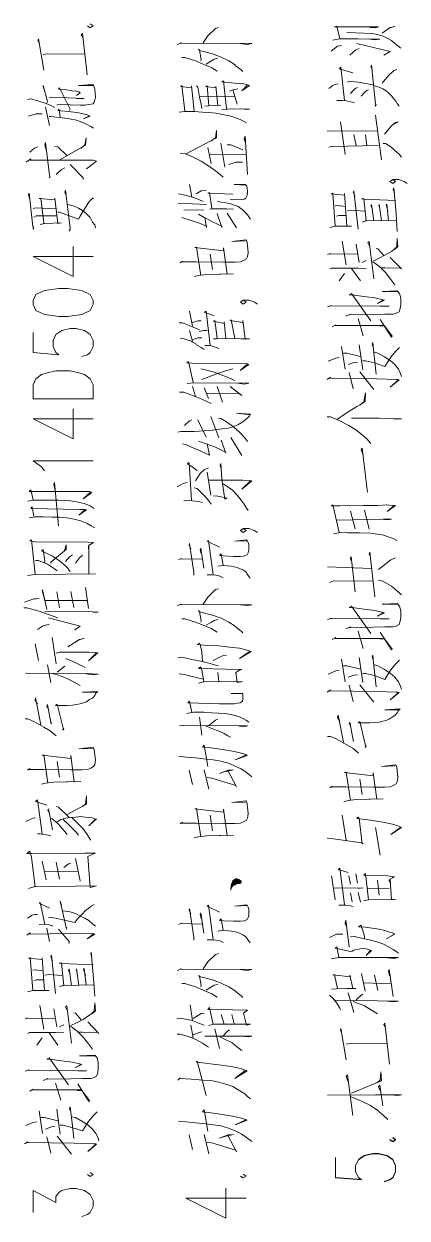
# Model space of a CAD drawing. Header units: millimetres. Extents: x 568 to 3948041, y -25191 to 63890.
# Drawn here: x 3931244 to 3935879, y 5419 to 19852 of the extents above; entities that cross this region are included whole.
import ezdxf

# ---------------------------------------------------------------- set-up
doc = ezdxf.new("R2010")
doc.units = ezdxf.units.MM

msp = doc.modelspace()

# ---------------------------------------------------------------- linework, layer by layer
at = {"color": 0, "lineweight": 0}
for points in [[(3932013, 19828), (3932047, 19804), (3932082, 19828), (3932047, 19852)], [(3933412, 19624), (3933468, 19709), (3933561, 19798), (3933596, 19808)], [(3935066, 19671), (3935030, 19826), (3935002, 19816), (3935236, 19816), (3935434, 19816), (3935448, 19816), (3935533, 19816), (3935498, 19806), (3935427, 19810)], [(3935576, 19741), (3935675, 19810), (3935731, 19820), (3935654, 19800)], [(3931486, 19293), (3931422, 19670), (3931414, 19650), (3931429, 19620)], [(3932010, 19238), (3931953, 19734), (3931939, 19719), (3931960, 19674)], [(3934981, 19657), (3935066, 19671), (3935285, 19671), (3935448, 19667), (3935547, 19667), (3935490, 19661), (3935427, 19667)], [(3935151, 19746), (3935462, 19736), (3935533, 19721), (3935590, 19702), (3935639, 19681), (3935689, 19652), (3935731, 19617), (3935767, 19587), (3935803, 19557)], [(3931478, 19481), (3931535, 19491), (3931981, 19486)], [(3933099, 19604), (3933156, 19624), (3933135, 19620), (3934000, 19614), (3933943, 19604), (3933858, 19614)], [(3933383, 19406), (3933390, 19421), (3933369, 19535), (3933355, 19545), (3933369, 19530), (3933525, 19490), (3933631, 19451), (3933723, 19406), (3933801, 19357), (3933801, 19351), (3933872, 19298), (3933893, 19278)], [(3934959, 19523), (3935037, 19582), (3935087, 19592)], [(3935186, 19473), (3935257, 19538), (3935300, 19553)], [(3935597, 19473), (3935675, 19518), (3935271, 19617)], [(3933156, 19446), (3933192, 19446), (3933320, 19406), (3933412, 19367), (3933518, 19322), (3933582, 19282)], [(3933447, 19367), (3933504, 19402), (3933546, 19426), (3933589, 19436)], [(3935490, 18858), (3935505, 18873), (3935498, 18883), (3935448, 19354), (3935441, 19335), (3935455, 19300)], [(3935122, 18928), (3935079, 19329), (3935058, 19310), (3935221, 19260)], [(3935576, 19136), (3935632, 19206), (3935667, 19240), (3935696, 19270), (3935718, 19290), (3935753, 19300)], [(3931521, 18896), (3931528, 18915), (3931478, 19109), (3931478, 19094), (3931486, 19064)], [(3931642, 18871), (3931670, 18881), (3931684, 18876), (3931925, 18871), (3931981, 18871), (3932031, 18876), (3932059, 18881), (3932081, 18886), (3932095, 18905), (3932102, 18936), (3932109, 18965), (3932102, 19064), (3932095, 19089), (3932087, 19109), (3932081, 19119), (3931904, 19109), (3932081, 19109)], [(3931797, 18807), (3931804, 18821), (3931676, 19079), (3931663, 19064), (3931740, 19060), (3931825, 19045), (3931875, 19040), (3931910, 19030), (3931925, 19020), (3931882, 18985)], [(3933192, 18801), (3933156, 19109), (3933142, 19094), (3933270, 19079), (3933270, 19104), (3933305, 18796)], [(3933333, 19104), (3933348, 19089), (3933369, 18965), (3933383, 18896), (3933397, 18831)], [(3933433, 18856), (3933482, 18861), (3933624, 18871), (3933589, 18866), (3933567, 19098), (3933567, 19079), (3933440, 19094), (3933461, 19104), (3933482, 18861)], [(3933695, 18826), (3933659, 19163), (3933638, 19153), (3933674, 19149), (3933836, 19133), (3933900, 19129), (3933936, 19119), (3933971, 19109), (3933879, 19045), (3933950, 19114)], [(3933730, 19039), (3933787, 19059), (3933830, 19069)], [(3933823, 18880), (3933773, 19054)], [(3934931, 19072), (3934981, 19106), (3935009, 19121), (3935044, 19126)], [(3935158, 19146), (3935186, 19161), (3935200, 19156), (3935292, 19146), (3935356, 19136), (3935405, 19126), (3935455, 19116), (3935498, 19101), (3935541, 19086), (3935583, 19067), (3935626, 19041), (3935661, 19012), (3935689, 18982), (3935718, 18947), (3935746, 18913), (3935760, 18888), (3935781, 18858)], [(3935193, 19012), (3935228, 19047), (3935250, 19072), (3935278, 19082)], [(3935321, 18978), (3935363, 19022), (3935392, 19047), (3935413, 19057)], [(3931287, 18940), (3931329, 18946), (3931414, 18921), (3931514, 18891), (3931570, 18866), (3931620, 18842)], [(3931549, 18960), (3931578, 18965), (3931974, 18950), (3931939, 18946), (3931882, 18950)], [(3933376, 18975), (3933794, 18970)], [(3935030, 18928), (3935101, 18928), (3935143, 18923), (3935179, 18913), (3935215, 18908), (3935243, 18898)], [(3931301, 18737), (3931393, 18767), (3931429, 18767), (3931465, 18767)], [(3931556, 18623), (3931506, 18846)], [(3931684, 18727), (3931670, 18821), (3931655, 18807), (3931691, 18801), (3931783, 18792), (3931847, 18787), (3931904, 18777), (3931960, 18767), (3932010, 18752), (3932038, 18742), (3932045, 18737), (3931967, 18703), (3932031, 18737)], [(3933121, 18786), (3933185, 18792), (3933299, 18792), (3933404, 18786), (3933476, 18782), (3933567, 18772), (3933645, 18757), (3933730, 18741), (3933794, 18722), (3933858, 18697), (3933936, 18658)], [(3933638, 18816), (3933702, 18821), (3933865, 18826), (3933971, 18821), (3933943, 18816), (3933872, 18826)], [(3931549, 18732), (3931570, 18732), (3931712, 18717), (3931797, 18703), (3931882, 18687), (3931946, 18663), (3932010, 18638), (3932053, 18613), (3932087, 18593)], [(3935130, 18273), (3935073, 18670)], [(3935569, 18209), (3935498, 18749)], [(3935604, 18521), (3935689, 18620), (3935739, 18660), (3935774, 18670), (3935710, 18635)], [(3933206, 18280), (3933574, 18474), (3933574, 18563), (3933561, 18474), (3933504, 18434)], [(3933950, 18033), (3933922, 18494), (3933908, 18464), (3933922, 18425)], [(3934910, 18556), (3934931, 18561), (3935519, 18556)], [(3935264, 18382), (3935236, 18516)], [(3935392, 18377), (3935377, 18511)], [(3931316, 18301), (3931372, 18350), (3931414, 18365)], [(3931549, 17993), (3931563, 18008), (3931556, 18023), (3931506, 18420), (3931499, 18390), (3931514, 18330)], [(3931620, 18370), (3931655, 18365), (3931762, 18261)], [(3931670, 18207), (3931989, 18385), (3931996, 18474), (3931981, 18390), (3931932, 18346)], [(3933468, 18360), (3933511, 18166)], [(3933624, 18409), (3933674, 18122)], [(3933702, 18390), (3933745, 18390), (3933893, 18330)], [(3934931, 18362), (3934966, 18372), (3935533, 18382)], [(3935590, 18407), (3935618, 18407), (3935682, 18368), (3935731, 18323), (3935781, 18278), (3935810, 18243)], [(3931273, 18181), (3931329, 18222), (3931322, 18207), (3931981, 18207), (3932031, 18207), (3932081, 18207), (3932109, 18197), (3932123, 18191), (3932002, 18102)], [(3933135, 18290), (3933185, 18286), (3933291, 18241), (3933390, 18191), (3933468, 18142), (3933546, 18087), (3933596, 18048), (3933653, 17998)], [(3933497, 18276), (3933929, 18270)], [(3931634, 18033), (3931698, 18093), (3931740, 18112)], [(3931960, 17973), (3931960, 17993), (3931804, 18152)], [(3933723, 18152), (3933808, 18181), (3933844, 18181), (3933887, 18181)], [(3933277, 17760), (3933248, 17913)], [(3933738, 17735), (3933872, 17730), (3933908, 17735), (3933929, 17745), (3933943, 17780), (3933950, 17824), (3933943, 17869), (3933936, 17899), (3933922, 17913), (3933787, 17909), (3933922, 17903)], [(3935705, 17970), (3935740, 17946), (3935705, 17922), (3935671, 17946), (3935705, 17970), (3935775, 17970), (3935844, 17946), (3935879, 17922)], [(3931351, 17373), (3931365, 17388), (3931351, 17403), (3931308, 17805), (3931301, 17785), (3931316, 17735)], [(3931790, 17349), (3931804, 17369), (3931804, 17383), (3931748, 17844), (3931740, 17820), (3931755, 17780)], [(3933114, 17799), (3933213, 17780), (3933305, 17750), (3933369, 17725), (3933412, 17705)], [(3933327, 17799), (3933390, 17834), (3933447, 17839)], [(3933518, 17621), (3933489, 17814), (3933468, 17805), (3933773, 17795)], [(3934945, 17391), (3935009, 17406), (3935158, 17406), (3935164, 17406), (3935207, 17406), (3935164, 17406), (3935151, 17406), (3935122, 17802), (3935122, 17783), (3934959, 17798), (3934981, 17808), (3935009, 17406)], [(3935285, 17371), (3935236, 17833), (3935228, 17818), (3935250, 17768)], [(3935724, 17812), (3935710, 17852), (3935718, 17872), (3935746, 17555), (3935760, 17341)], [(3931358, 17621), (3931386, 17631), (3931634, 17616)], [(3931443, 17428), (3931493, 17438), (3931698, 17448), (3931655, 17438), (3931620, 17745), (3931620, 17726), (3931429, 17740), (3931450, 17745), (3931486, 17443)], [(3931655, 17577), (3931676, 17577), (3931904, 17492), (3931925, 17527), (3931981, 17621), (3932031, 17696), (3932059, 17730), (3932087, 17750)], [(3931776, 17671), (3931853, 17651), (3931904, 17626), (3931953, 17596), (3931996, 17561), (3932045, 17512), (3932074, 17457), (3932102, 17423), (3932109, 17388)], [(3933107, 17685), (3933454, 17670)], [(3933489, 17611), (3933525, 17616), (3933681, 17616), (3933695, 17616), (3933780, 17611)], [(3933582, 17705), (3933730, 17681), (3933836, 17646), (3933900, 17596), (3933950, 17546), (3933985, 17492)], [(3935009, 17654), (3935037, 17659), (3935136, 17644)], [(3935753, 17476), (3935377, 17470), (3935335, 17455), (3935384, 17470), (3935356, 17738), (3935328, 17738), (3935356, 17743), (3935356, 17733), (3935739, 17718)], [(3935477, 17470), (3935448, 17669), (3935441, 17654), (3935455, 17624)], [(3935569, 17470), (3935541, 17669), (3935533, 17654)], [(3935654, 17476), (3935632, 17674), (3935626, 17664), (3935646, 17594)], [(3931365, 17517), (3931393, 17532), (3931648, 17532)], [(3933156, 17512), (3933355, 17448), (3933454, 17407), (3933454, 17393), (3933433, 17507), (3933355, 17552), (3933532, 17457), (3933638, 17407), (3933638, 17393), (3933582, 17561)], [(3933178, 17606), (3933419, 17601)], [(3933815, 17387), (3933702, 17566)], [(3935023, 17530), (3935051, 17535), (3935136, 17535)], [(3935158, 17594), (3935207, 17599), (3935363, 17590)], [(3933135, 16966), (3933163, 16986), (3933156, 16976), (3933327, 16976), (3933659, 16971), (3933794, 16971), (3933865, 16976), (3933900, 16991), (3933936, 17011), (3933950, 17036), (3933957, 17090), (3933943, 17214), (3933936, 17234), (3933929, 17244), (3933759, 17224), (3933922, 17229)], [(3935143, 16940), (3935094, 17227)], [(3935300, 16970), (3935264, 17188)], [(3935477, 16771), (3935420, 17223), (3935405, 17207), (3935420, 17172)], [(3935469, 16984), (3935541, 17019), (3935618, 17059), (3935689, 17103), (3935753, 17148), (3935767, 17163), (3935760, 17257), (3935753, 17158), (3935724, 17133)], [(3931355, 17042), (3931840, 16799), (3931840, 17163)], [(3931355, 17042), (3932082, 17042)], [(3933305, 16798), (3933355, 16812), (3933454, 16822), (3933610, 16828), (3933624, 16828), (3933780, 16832), (3933702, 16828), (3933659, 17145), (3933659, 17110), (3933312, 17150), (3933333, 17155), (3933383, 16812)], [(3933525, 16882), (3933497, 17071)], [(3934917, 17064), (3934953, 17078), (3934938, 17074), (3935278, 17068)], [(3935505, 17138), (3935526, 17133), (3935597, 17054)], [(3934945, 16890), (3934974, 16905), (3934966, 16900), (3935285, 16900), (3935384, 16895)], [(3935313, 16746), (3935207, 16895)], [(3935335, 16970), (3935384, 16994)], [(3935448, 16984), (3935477, 16970), (3935547, 16915), (3935618, 16846), (3935682, 16761), (3935731, 16697)], [(3935569, 16905), (3935611, 16905), (3935795, 16900), (3935810, 16890), (3935675, 17029)], [(3935058, 16746), (3935122, 16835)], [(3935136, 16320), (3935193, 16344), (3935179, 16334), (3935469, 16340), (3935611, 16344), (3935710, 16344), (3935746, 16354), (3935781, 16374), (3935795, 16414), (3935803, 16464), (3935803, 16538), (3935788, 16593), (3935760, 16627), (3935576, 16617), (3935767, 16617), (3935774, 16607)], [(3933896, 16515), (3933931, 16490), (3933896, 16466), (3933862, 16490), (3933896, 16515), (3933965, 16515), (3934034, 16490), (3934069, 16466)], [(3935441, 16265), (3935207, 16593), (3935179, 16578), (3935221, 16572), (3935215, 16578), (3935356, 16558), (3935490, 16543), (3935590, 16518), (3935604, 16513), (3935519, 16474), (3935590, 16513)], [(3933284, 16198), (3933248, 16382)], [(3933497, 15965), (3933447, 16382), (3933425, 16367), (3933546, 16322)], [(3934917, 16434), (3934966, 16448), (3934953, 16444), (3935554, 16439), (3935661, 16439), (3935576, 16439)], [(3931355, 16121), (3931355, 15879), (3931667, 15854), (3931632, 15879), (3931597, 15952), (3931597, 16025), (3931632, 16097), (3931702, 16145), (3931806, 16170), (3931875, 16170), (3931978, 16145), (3932047, 16097), (3932082, 16025), (3932082, 15952), (3932047, 15879), (3932013, 15854), (3931944, 15831)], [(3933121, 16238), (3933163, 16238), (3933242, 16208), (3933320, 16173), (3933369, 16154)], [(3933284, 16243), (3933348, 16263), (3933390, 16263)], [(3933582, 16054), (3933553, 16268), (3933532, 16258), (3933666, 16233), (3933666, 16252), (3933688, 16050)], [(3933794, 16050), (3933751, 16277), (3933738, 16268), (3933893, 16243), (3933893, 16268), (3933922, 16044)], [(3934974, 16191), (3935016, 16215), (3935002, 16205), (3935590, 16205), (3935547, 16201), (3935604, 16201), (3935696, 16077), (3935689, 16067), (3935554, 16280)], [(3935349, 16081), (3935285, 16290)], [(3933135, 16054), (3933171, 16050), (3933256, 16020), (3933327, 15980), (3933333, 15975), (3933390, 15940), (3933425, 15916)], [(3933284, 16015), (3933248, 16148)], [(3933284, 16034), (3933348, 16059), (3933397, 16059)], [(3933362, 16134), (3933412, 16148), (3933461, 16148)], [(3933539, 16044), (3933574, 16044), (3933738, 16050), (3933971, 16044), (3933929, 16040), (3933872, 16044)], [(3933433, 15965), (3933482, 15965), (3933511, 15960), (3933546, 15950), (3933574, 15940), (3933603, 15930)], [(3935130, 15680), (3935087, 15952)], [(3935342, 15670), (3935300, 15973)], [(3935342, 15779), (3935377, 15779), (3935484, 15754), (3935611, 15710), (3935646, 15769), (3935682, 15824), (3935739, 15893), (3935788, 15942)], [(3935505, 15620), (3935490, 15769), (3935477, 15873), (3935462, 16002), (3935455, 15987), (3935462, 15952)], [(3935484, 15883), (3935526, 15873), (3935604, 15828), (3935675, 15784), (3935731, 15734), (3935774, 15680), (3935795, 15636), (3935810, 15591)], [(3933291, 15519), (3933235, 15772), (3933213, 15757), (3933277, 15752), (3933908, 15747), (3933943, 15742), (3933964, 15737), (3933858, 15663), (3933950, 15742)], [(3934924, 15774), (3935016, 15814), (3935058, 15819)], [(3935108, 15873), (3935151, 15873), (3935313, 15834)], [(3935164, 15734), (3935236, 15759), (3935278, 15764)], [(3933383, 15683), (3933425, 15677), (3933546, 15643), (3933695, 15588), (3933794, 15544)], [(3933397, 15553), (3933596, 15632), (3933603, 15632), (3933695, 15663), (3933745, 15677), (3933773, 15683)], [(3935228, 15442), (3935179, 15640)], [(3935477, 15432), (3935307, 15645)], [(3933220, 15504), (3933299, 15514), (3933964, 15509), (3933908, 15499), (3933830, 15509)], [(3933320, 15350), (3933284, 15469)], [(3933425, 15454), (3933476, 15326)], [(3933461, 15385), (3933851, 15380), (3933879, 15360), (3933738, 15469)], [(3933582, 15469), (3933645, 15281)], [(3934910, 15556), (3934953, 15581), (3934938, 15571), (3935512, 15561), (3935746, 15556), (3935767, 15556), (3935781, 15551), (3935675, 15462), (3935774, 15551)], [(3933128, 15400), (3933178, 15400), (3933369, 15330), (3933440, 15296), (3933511, 15266)], [(3935037, 15075), (3935130, 15139), (3935271, 15228), (3935370, 15283), (3935377, 15392), (3935356, 15283), (3935307, 15243)], [(3931355, 15079), (3931840, 14837), (3931840, 15201)], [(3931355, 15079), (3932082, 15079)], [(3933107, 14918), (3933142, 14924), (3933305, 14924), (3933425, 14933), (3933497, 14939), (3933574, 14949), (3933645, 14959), (3933716, 14968), (3933773, 14983), (3933830, 15008), (3933893, 15043), (3933936, 15077), (3933971, 15112), (3933985, 15137), (3933815, 15147), (3933979, 15127)], [(3933277, 15067), (3933248, 15053), (3933185, 14998)], [(3933447, 14859), (3933348, 15067)], [(3933603, 14849), (3933504, 15107)], [(3933596, 15087), (3933624, 15082), (3933695, 15043), (3933751, 15003), (3933808, 14959), (3933865, 14904), (3933915, 14849), (3933950, 14804)], [(3934910, 15104), (3934953, 15104), (3935058, 15060), (3935172, 15000), (3935257, 14946), (3935335, 14886), (3935392, 14837), (3935441, 14782)], [(3935207, 15085), (3935541, 15085), (3935810, 15080), (3935753, 15075), (3935632, 15085)], [(3933163, 14775), (3933199, 14770), (3933383, 14690), (3933489, 14641), (3933461, 14775)], [(3933355, 14810), (3933561, 14735), (3933681, 14676), (3933688, 14666), (3933631, 14820)], [(3933879, 14636), (3933745, 14854)], [(3935398, 14192), (3935370, 14420), (3935370, 14425), (3935335, 14723), (3935321, 14703), (3935349, 14643)], [(3931494, 14450), (3931459, 14498), (3931355, 14571), (3932082, 14571)], [(3933270, 14090), (3933242, 14551), (3933220, 14537), (3933263, 14512), (3933340, 14453)], [(3933320, 14329), (3933376, 14418), (3933425, 14462), (3933476, 14488)], [(3933539, 14150), (3933589, 14145), (3933702, 14120), (3933674, 14110), (3933638, 14348), (3933624, 14541), (3933617, 14517), (3933631, 14477)], [(3931663, 13787), (3931613, 14308), (3931606, 14288), (3931620, 14228)], [(3933099, 14259), (3933171, 14298), (3933220, 14309)], [(3933504, 14155), (3933461, 14433)], [(3933482, 14339), (3933893, 14339), (3933971, 14333), (3934000, 14329), (3933879, 14229), (3933985, 14329)], [(3933653, 14294), (3933716, 14254), (3933766, 14215), (3933823, 14155), (3933872, 14095), (3933908, 14046), (3933936, 14001), (3933957, 13972)], [(3931358, 14100), (3931329, 14219), (3931308, 14199), (3931393, 14199), (3931655, 14199), (3931996, 14199), (3932010, 14199), (3932038, 14199), (3932066, 14189), (3931960, 14114), (3932045, 14189)], [(3933305, 14244), (3933340, 14235), (3933433, 14145), (3933482, 14086), (3933511, 14046)], [(3931294, 14085), (3931351, 14095), (3931514, 14095), (3931655, 14095), (3931783, 14090), (3931882, 14075), (3931974, 14055), (3932045, 14026), (3932095, 13996)], [(3931365, 13901), (3931344, 14016), (3931329, 13996), (3931917, 13985), (3931981, 13985), (3932002, 13981), (3931910, 13916), (3931981, 13981)], [(3933178, 14086), (3933227, 14090), (3933284, 14086), (3933355, 14080), (3933404, 14066)], [(3935058, 13706), (3934981, 14039), (3934959, 14029), (3935066, 14029), (3935356, 14033), (3935505, 14033), (3935526, 14033), (3935632, 14039), (3935703, 14033), (3935739, 14033), (3935639, 13959), (3935718, 14029)], [(3931308, 13881), (3931379, 13896), (3931478, 13896), (3931591, 13891), (3931670, 13891), (3931762, 13881), (3931853, 13867), (3931932, 13847), (3932010, 13812), (3932059, 13787), (3932102, 13763)], [(3935030, 13855), (3935590, 13865), (3935689, 13865), (3935646, 13860), (3935562, 13865)], [(3935193, 13964), (3935250, 13751)], [(3935420, 13746), (3935363, 13974)], [(3933896, 13753), (3933931, 13729), (3933896, 13704), (3933862, 13729), (3933896, 13753), (3933965, 13753), (3934034, 13729), (3934069, 13704)], [(3931379, 13202), (3931337, 13618), (3931316, 13604), (3931379, 13594), (3932017, 13589), (3932087, 13584), (3932031, 13549)], [(3933299, 13188), (3933299, 13223), (3933248, 13571), (3933242, 13551), (3933263, 13506)], [(3933532, 13194), (3933476, 13610), (3933461, 13600), (3933610, 13526)], [(3933653, 13308), (3933631, 13447), (3933610, 13427), (3933659, 13422), (3933780, 13417), (3933865, 13417), (3933915, 13422), (3933915, 13427), (3933943, 13437), (3933957, 13461), (3933964, 13491), (3933964, 13526), (3933964, 13561), (3933957, 13585), (3933943, 13610), (3933936, 13615), (3933794, 13600), (3933943, 13605)], [(3934987, 13691), (3935073, 13706), (3935158, 13701), (3935307, 13701), (3935441, 13696), (3935519, 13686), (3935597, 13672), (3935675, 13646), (3935718, 13627), (3935753, 13607)], [(3931287, 13187), (3931379, 13197), (3932109, 13207), (3932031, 13202), (3932031, 13555), (3932024, 13529), (3932031, 13480)], [(3931493, 13341), (3931499, 13361), (3931478, 13500), (3931457, 13485), (3931591, 13420), (3931663, 13371), (3931719, 13326), (3931769, 13281), (3931804, 13232)], [(3931570, 13331), (3931570, 13346), (3931755, 13500), (3931755, 13555), (3931740, 13500), (3931727, 13475)], [(3931748, 13355), (3931797, 13410), (3931832, 13435)], [(3931868, 13336), (3931917, 13400), (3931953, 13430)], [(3933419, 13273), (3933383, 13516), (3933376, 13496), (3933390, 13451)], [(3935490, 12927), (3935427, 13468), (3935420, 13443), (3935434, 13413)], [(3931386, 13365), (3931422, 13365), (3931528, 13321), (3931613, 13267), (3931648, 13242)], [(3933114, 13377), (3933150, 13392), (3933142, 13387), (3933404, 13382)], [(3933589, 13298), (3933653, 13308), (3933751, 13298), (3933823, 13283), (3933858, 13268), (3933893, 13253), (3933929, 13228), (3933950, 13198), (3933979, 13154)], [(3934917, 13289), (3935448, 13270)], [(3935250, 12987), (3935200, 13413), (3935193, 13399), (3935200, 13364)], [(3935533, 13260), (3935682, 13374), (3935739, 13399)], [(3933461, 13194), (3933518, 13194), (3933567, 13188), (3933617, 13178), (3933653, 13159)], [(3931521, 12776), (3931471, 13014), (3931465, 13004), (3931478, 12959), (3931499, 12884), (3932010, 12884)], [(3931847, 12800), (3931811, 12994)], [(3932024, 12786), (3931989, 13039)], [(3933412, 12841), (3933468, 12925), (3933561, 13015), (3933596, 13025)], [(3934938, 13101), (3934981, 13116), (3935462, 13121)], [(3935533, 13131), (3935583, 13116), (3935689, 13056), (3935746, 13007), (3935810, 12952)], [(3931252, 12865), (3931365, 12904), (3931393, 12904), (3931429, 12910)], [(3931676, 12796), (3931642, 12989)], [(3935136, 12540), (3935193, 12565), (3935179, 12555), (3935469, 12560), (3935611, 12565), (3935710, 12565), (3935746, 12575), (3935781, 12595), (3935795, 12634), (3935803, 12685), (3935803, 12759), (3935788, 12813), (3935760, 12848), (3935576, 12838), (3935767, 12838), (3935774, 12828)], [(3931244, 12796), (3931280, 12796), (3931429, 12756), (3931542, 12716), (3931655, 12672)], [(3931499, 12745), (3931981, 12751), (3932074, 12745), (3932144, 12741), (3932081, 12741)], [(3933099, 12821), (3933156, 12841), (3933135, 12837), (3934000, 12831), (3933943, 12821), (3933858, 12831)], [(3933383, 12623), (3933390, 12638), (3933369, 12752), (3933355, 12762), (3933369, 12747), (3933525, 12707), (3933631, 12668), (3933723, 12623), (3933801, 12574), (3933801, 12568), (3933872, 12514), (3933893, 12494)], [(3935441, 12486), (3935207, 12813), (3935179, 12799), (3935221, 12793), (3935215, 12799), (3935356, 12779), (3935490, 12764), (3935590, 12739), (3935604, 12734), (3935519, 12695), (3935590, 12734)], [(3931408, 12533), (3931471, 12572), (3931549, 12597)], [(3931868, 12523), (3931861, 12527), (3931925, 12572), (3931542, 12672)], [(3933156, 12663), (3933192, 12663), (3933320, 12623), (3933412, 12584), (3933518, 12539), (3933582, 12499)], [(3933447, 12584), (3933504, 12619), (3933546, 12643), (3933589, 12653)], [(3934917, 12654), (3934966, 12669), (3934953, 12664), (3935554, 12660), (3935661, 12660), (3935576, 12660)], [(3931634, 12116), (3931585, 12438)], [(3931776, 12325), (3931917, 12413), (3931974, 12429), (3931882, 12394)], [(3934974, 12412), (3935016, 12436), (3935002, 12426), (3935590, 12426), (3935547, 12422), (3935604, 12422), (3935696, 12297), (3935689, 12287), (3935554, 12501)], [(3935349, 12302), (3935285, 12511)], [(3931422, 12160), (3931379, 12359)], [(3933404, 12147), (3933397, 12256), (3933397, 12261), (3933376, 12350), (3933369, 12366), (3933340, 12350), (3933468, 12340), (3933603, 12335), (3933730, 12321), (3933851, 12306), (3933929, 12286), (3933992, 12266), (3933851, 12182), (3933979, 12271)], [(3931634, 12245), (3931676, 12260), (3932031, 12260), (3932109, 12255), (3932137, 12250), (3932024, 12156), (3932123, 12250)], [(3931748, 12180), (3931776, 12176), (3931989, 12072)], [(3933107, 12192), (3933156, 12197), (3933277, 12172), (3933404, 12147), (3933497, 12122), (3933561, 12103), (3933596, 12093)], [(3933532, 12157), (3933638, 12211), (3933659, 12217), (3933695, 12221)], [(3935130, 11901), (3935087, 12173)], [(3935342, 11891), (3935300, 12193)], [(3935342, 12000), (3935377, 12000), (3935484, 11975), (3935611, 11930), (3935646, 11990), (3935682, 12044), (3935739, 12114), (3935788, 12163)], [(3935505, 11841), (3935490, 11990), (3935477, 12094), (3935462, 12223), (3935455, 12208), (3935462, 12173)], [(3931265, 12007), (3932010, 12002), (3932144, 11992), (3932074, 11987), (3931996, 11997)], [(3931570, 11893), (3931528, 12106)], [(3931578, 12007), (3931663, 11982), (3931762, 11942), (3931853, 11898), (3931925, 11858)], [(3931648, 12017), (3931740, 12091)], [(3933121, 11999), (3933185, 11988), (3933327, 11954), (3933412, 11934)], [(3933355, 11884), (3933419, 11899), (3933596, 11904), (3933745, 11899), (3933887, 11904), (3933823, 11894), (3933808, 12013), (3933851, 12043), (3933879, 12048), (3933681, 12053), (3933390, 12062), (3933355, 12062), (3933383, 12083), (3933397, 12043), (3933419, 11904)], [(3933603, 11904), (3933589, 12013)], [(3934924, 11995), (3935016, 12034), (3935058, 12040)], [(3935108, 12094), (3935151, 12094), (3935313, 12055)], [(3935164, 11955), (3935236, 11980), (3935278, 11985)], [(3935484, 12104), (3935526, 12094), (3935604, 12049), (3935675, 12005), (3935731, 11955), (3935774, 11901), (3935795, 11856), (3935810, 11812)], [(3935228, 11663), (3935179, 11861)], [(3935477, 11653), (3935307, 11866)], [(3931450, 11382), (3931386, 11709), (3931379, 11679), (3931408, 11630)], [(3931712, 11317), (3931727, 11328), (3931719, 11342), (3931648, 11630), (3931627, 11615), (3931663, 11615), (3931769, 11615), (3931832, 11620), (3931882, 11625), (3931925, 11635), (3931967, 11645), (3932002, 11660), (3932038, 11685), (3932074, 11705), (3932102, 11734), (3932116, 11764), (3932137, 11784), (3931953, 11774), (3932116, 11774)], [(3933277, 11532), (3933248, 11666), (3933227, 11646), (3933610, 11636), (3933695, 11636), (3933787, 11636), (3933830, 11641), (3933858, 11646), (3933872, 11656), (3933887, 11666), (3933893, 11695), (3933893, 11746), (3933887, 11765), (3933751, 11760), (3933887, 11755), (3933893, 11740)], [(3934910, 11777), (3934953, 11802), (3934938, 11792), (3935512, 11782), (3935746, 11777), (3935767, 11777), (3935781, 11771), (3935675, 11683), (3935774, 11771)], [(3931570, 11392), (3931578, 11401), (3931570, 11407), (3931528, 11625), (3931521, 11605), (3931535, 11585)], [(3935370, 11107), (3935384, 11117), (3935377, 11132), (3935307, 11420), (3935285, 11404), (3935321, 11404), (3935427, 11404), (3935490, 11410), (3935541, 11414), (3935583, 11425), (3935626, 11435), (3935661, 11449), (3935696, 11474), (3935731, 11494), (3935760, 11524), (3935774, 11553), (3935795, 11573), (3935611, 11563), (3935774, 11563)], [(3931259, 11452), (3931294, 11452), (3931372, 11417), (3931486, 11352), (3931563, 11307), (3931634, 11248)], [(3933213, 11517), (3933299, 11532), (3933425, 11532), (3933518, 11527), (3933603, 11522), (3933674, 11517), (3933745, 11507), (3933801, 11493), (3933858, 11473), (3933900, 11452), (3933936, 11433), (3933964, 11413)], [(3933397, 11254), (3933369, 11473)], [(3933476, 11369), (3933561, 11438), (3933589, 11448)], [(3935108, 11172), (3935044, 11499), (3935037, 11469), (3935066, 11420)], [(3935228, 11182), (3935236, 11192), (3935228, 11196), (3935186, 11414), (3935179, 11395), (3935193, 11375)], [(3933128, 11369), (3933171, 11373), (3933950, 11369), (3933900, 11358), (3933836, 11369)], [(3933440, 11369), (3933518, 11338), (3933603, 11304), (3933666, 11274), (3933709, 11249), (3933745, 11230)], [(3933468, 10877), (3933425, 11136), (3933404, 11110), (3933504, 11101), (3933645, 11081), (3933766, 11061), (3933858, 11041), (3933929, 11022), (3933943, 11011), (3933801, 10957), (3933929, 11016)], [(3934917, 11241), (3934953, 11241), (3935030, 11206), (3935143, 11142), (3935221, 11098), (3935292, 11037)], [(3931287, 10832), (3931316, 10851), (3931308, 10841), (3931478, 10841), (3931811, 10836), (3931946, 10836), (3932017, 10841), (3932053, 10856), (3932087, 10876), (3932102, 10901), (3932109, 10955), (3932095, 11079), (3932087, 11099), (3932081, 11109), (3931910, 11089), (3932074, 11094)], [(3931457, 10663), (3931506, 10677), (3931606, 10687), (3931762, 10693), (3931776, 10693), (3931932, 10697), (3931853, 10693), (3931811, 11010), (3931811, 10975), (3931465, 11015), (3931486, 11020), (3931535, 10677)], [(3934000, 10753), (3933936, 10803), (3933872, 10848), (3933808, 10877), (3933730, 10912), (3933624, 10942), (3933532, 10957), (3933447, 10967), (3933320, 10981), (3933206, 10991), (3933114, 11001)], [(3931676, 10747), (3931648, 10936)], [(3933284, 10659), (3933242, 10832)], [(3933482, 10604), (3933425, 10838)], [(3933461, 10743), (3933518, 10738), (3933808, 10649), (3933815, 10630), (3933709, 10828), (3933610, 10793), (3933716, 10832), (3933780, 10838), (3933688, 10818)], [(3934945, 10621), (3934974, 10641), (3934966, 10631), (3935136, 10631), (3935469, 10626), (3935604, 10626), (3935675, 10631), (3935710, 10646), (3935746, 10666), (3935760, 10690), (3935767, 10745), (3935753, 10869), (3935746, 10889), (3935739, 10899), (3935569, 10879), (3935731, 10884)], [(3935115, 10452), (3935164, 10468), (3935264, 10478), (3935420, 10482), (3935434, 10482), (3935590, 10487), (3935512, 10482), (3935469, 10800), (3935469, 10765), (3935122, 10805), (3935143, 10810), (3935193, 10468)], [(3935335, 10537), (3935307, 10725)], [(3931465, 10063), (3931408, 10475), (3931386, 10455), (3931521, 10410)], [(3931634, 10395), (3931663, 10385), (3931790, 10261)], [(3931769, 10296), (3932002, 10420), (3932002, 10524), (3931989, 10420), (3931946, 10390)], [(3933135, 10183), (3933163, 10203), (3933156, 10193), (3933327, 10193), (3933659, 10188), (3933794, 10188), (3933865, 10193), (3933900, 10208), (3933936, 10228), (3933950, 10253), (3933957, 10307), (3933943, 10431), (3933936, 10451), (3933929, 10461), (3933759, 10441), (3933922, 10446)], [(3931265, 10212), (3931322, 10236), (3931351, 10251), (3931386, 10256)], [(3931591, 10112), (3931542, 10365), (3931535, 10351), (3931549, 10326)], [(3931578, 10251), (3931663, 10182), (3931705, 10132), (3931740, 10092), (3931769, 10057)], [(3931642, 10206), (3931691, 10236), (3931748, 10251), (3931804, 10261), (3931868, 10266), (3931932, 10271), (3931981, 10266), (3932038, 10261), (3932074, 10256), (3932102, 10246), (3932123, 10241), (3932095, 10222), (3932031, 10162), (3932109, 10241)], [(3931825, 10261), (3931896, 10187), (3931960, 10122), (3932002, 10067), (3932031, 10023), (3932053, 9988)], [(3933305, 10014), (3933355, 10029), (3933454, 10039), (3933610, 10044), (3933624, 10044), (3933780, 10049), (3933702, 10044), (3933659, 10361), (3933659, 10327), (3933312, 10367), (3933333, 10371), (3933383, 10029)], [(3933525, 10098), (3933497, 10287)], [(3934910, 10011), (3934959, 10007), (3935328, 9956), (3935349, 9946), (3935335, 9942), (3935300, 10249), (3935285, 10264), (3935271, 10249), (3935434, 10229), (3935590, 10205), (3935703, 10180), (3935767, 10160), (3935810, 10140), (3935682, 10056), (3935803, 10145)], [(3935094, 10289), (3935143, 9981)], [(3931719, 10236), (3931783, 10177), (3931832, 10127), (3931875, 10082), (3931904, 10048)], [(3935554, 9807), (3935498, 10140)], [(3931408, 10063), (3931443, 10063), (3931478, 10057), (3931514, 10053), (3931542, 10048), (3931570, 10038)], [(3931301, 9403), (3931365, 9423), (3932123, 9433), (3932045, 9413), (3932017, 9790), (3932087, 9820), (3932109, 9829), (3931981, 9829), (3931337, 9825), (3931280, 9825), (3931316, 9855), (3931337, 9780), (3931379, 9418)], [(3931514, 9507), (3931465, 9735)], [(3931676, 9517), (3931634, 9720)], [(3931727, 9656), (3931783, 9700), (3931811, 9710)], [(3931925, 9492), (3931925, 9497), (3931868, 9765)], [(3931499, 9606), (3931896, 9611)], [(3934966, 9554), (3935009, 9267)], [(3935122, 9208), (3935066, 9649), (3935044, 9634), (3935164, 9595)], [(3935172, 9554), (3935193, 9456)], [(3935278, 9466), (3935257, 9580)], [(3935413, 9267), (3935377, 9585), (3935356, 9565), (3935646, 9554), (3935696, 9545), (3935724, 9545), (3935675, 9515)], [(3933745, 9390), (3933751, 9439), (3933759, 9469), (3933766, 9484), (3933773, 9494), (3933780, 9504), (3933794, 9513), (3933808, 9519), (3933823, 9519), (3933851, 9509), (3933865, 9498), (3933872, 9488), (3933872, 9478), (3933865, 9469), (3933851, 9464), (3933836, 9464), (3933815, 9459), (3933794, 9449), (3933766, 9429), (3933751, 9409), (3933745, 9384)], [(3933751, 9434), (3933773, 9434)], [(3933751, 9409), (3933751, 9434)], [(3933759, 9425), (3933751, 9425)], [(3933851, 9464), (3933759, 9464)], [(3933759, 9464), (3933759, 9425)], [(3933759, 9454), (3933801, 9454)], [(3933787, 9444), (3933759, 9444)], [(3933872, 9484), (3933766, 9484)], [(3933766, 9429), (3933766, 9484)], [(3933766, 9474), (3933865, 9474)], [(3933773, 9494), (3933865, 9494)], [(3933773, 9494), (3933773, 9434)], [(3933858, 9504), (3933780, 9504)], [(3933780, 9444), (3933780, 9498)], [(3933794, 9513), (3933836, 9513)], [(3933794, 9513), (3933794, 9449)], [(3933808, 9459), (3933808, 9519)], [(3933823, 9519), (3933823, 9464)], [(3933836, 9464), (3933836, 9513)], [(3933851, 9509), (3933851, 9464)], [(3933865, 9469), (3933865, 9498)], [(3934995, 9406), (3935349, 9411), (3935313, 9406), (3935285, 9406)], [(3935356, 9252), (3935413, 9267), (3935746, 9272), (3935689, 9267), (3935675, 9515), (3935661, 9501), (3935675, 9471)], [(3935661, 9401), (3935405, 9406)], [(3935519, 9505), (3935541, 9322)], [(3931755, 8907), (3931762, 8922), (3931755, 8932), (3931684, 9249), (3931691, 9225), (3931698, 9200)], [(3935193, 9346), (3935215, 9242)], [(3935313, 9238), (3935285, 9356)], [(3931499, 8972), (3931443, 9235), (3931429, 9225), (3931556, 9165)], [(3931542, 9051), (3931570, 9056), (3931861, 8991), (3931882, 9021), (3931910, 9051), (3931946, 9090), (3931989, 9135), (3932031, 9165), (3932059, 9190), (3932095, 9210)], [(3931719, 9131), (3931804, 9121), (3931868, 9100), (3931925, 9070), (3931981, 9046), (3932031, 9017), (3932074, 8976), (3932109, 8947)], [(3933299, 8780), (3933299, 8814), (3933248, 9162), (3933242, 9141), (3933263, 9097)], [(3933419, 8864), (3933383, 9107), (3933376, 9087), (3933390, 9042)], [(3933532, 8784), (3933476, 9201), (3933461, 9191), (3933610, 9117)], [(3933653, 8899), (3933631, 9037), (3933610, 9017), (3933659, 9013), (3933780, 9007), (3933865, 9007), (3933915, 9013), (3933915, 9017), (3933943, 9027), (3933957, 9052), (3933964, 9082), (3933964, 9117), (3933964, 9152), (3933957, 9176), (3933943, 9201), (3933936, 9206), (3933794, 9191), (3933943, 9196)], [(3935051, 9203), (3935130, 9203), (3935186, 9197), (3935228, 9183)], [(3931287, 9046), (3931344, 9080), (3931372, 9090), (3931408, 9090)], [(3931429, 8966), (3931499, 8972), (3931549, 8962), (3931578, 8957), (3931591, 8947)], [(3933114, 8968), (3933150, 8983), (3933142, 8978), (3933404, 8973)], [(3935179, 8692), (3935136, 9019), (3935130, 8979), (3935151, 8935)], [(3935363, 8801), (3935363, 8826), (3935321, 8960), (3935292, 8940), (3935370, 8935), (3935541, 8910), (3935611, 8895), (3935667, 8875), (3935703, 8865), (3935731, 8851), (3935626, 8796), (3935724, 8851), (3935696, 8865)], [(3931280, 8837), (3931322, 8868), (3931316, 8852), (3932053, 8862), (3932081, 8858), (3932102, 8852), (3932010, 8793), (3932081, 8852)], [(3931556, 8764), (3931521, 8922)], [(3931790, 8738), (3931790, 8764), (3931663, 8912)], [(3933589, 8889), (3933653, 8899), (3933751, 8889), (3933823, 8874), (3933858, 8859), (3933893, 8844), (3933929, 8819), (3933950, 8789), (3933979, 8745)], [(3934938, 8811), (3935023, 8851), (3935051, 8851), (3935101, 8851)], [(3935193, 8821), (3935221, 8826), (3935328, 8801), (3935420, 8781), (3935512, 8757), (3935583, 8732), (3935654, 8697), (3935710, 8667), (3935753, 8637), (3935774, 8622)], [(3933461, 8784), (3933518, 8784), (3933567, 8780), (3933617, 8770), (3933653, 8750)], [(3935051, 8573), (3935030, 8697), (3935009, 8682), (3935193, 8642), (3935215, 8647), (3935236, 8657), (3935271, 8667), (3935307, 8672), (3935342, 8677), (3935384, 8672), (3935420, 8662), (3935448, 8652), (3935384, 8593), (3935434, 8657)], [(3931287, 8153), (3931351, 8168), (3931499, 8168), (3931506, 8168), (3931549, 8168), (3931506, 8168), (3931493, 8168), (3931465, 8565), (3931465, 8545), (3931301, 8560), (3931322, 8570), (3931351, 8168)], [(3931627, 8134), (3931578, 8595), (3931570, 8580), (3931591, 8530)], [(3932066, 8575), (3932053, 8615), (3932059, 8634), (3932087, 8317), (3932102, 8103)], [(3933412, 8432), (3933468, 8517), (3933561, 8606), (3933596, 8616)], [(3934959, 8553), (3935058, 8568), (3935774, 8568), (3935718, 8558), (3935611, 8568)], [(3931351, 8416), (3931379, 8421), (3931478, 8406)], [(3932095, 8238), (3931719, 8232), (3931676, 8218), (3931727, 8232), (3931698, 8501), (3931670, 8501), (3931698, 8505), (3931698, 8495), (3932081, 8480)], [(3931819, 8232), (3931790, 8431), (3931783, 8416), (3931797, 8386)], [(3931910, 8232), (3931882, 8431), (3931875, 8416)], [(3931996, 8238), (3931974, 8436), (3931967, 8426), (3931989, 8356)], [(3933099, 8413), (3933156, 8432), (3933135, 8427), (3934000, 8422), (3933943, 8413), (3933858, 8422)], [(3935370, 8161), (3935328, 8375)], [(3935710, 8096), (3935661, 8424), (3935654, 8404), (3935667, 8349)], [(3931365, 8292), (3931393, 8297), (3931478, 8297)], [(3931499, 8356), (3931549, 8362), (3931705, 8352)], [(3933156, 8254), (3933192, 8254), (3933320, 8214), (3933412, 8175), (3933518, 8130), (3933582, 8090)], [(3933383, 8214), (3933390, 8229), (3933369, 8343), (3933355, 8353), (3933369, 8338), (3933525, 8299), (3933631, 8259), (3933723, 8214), (3933801, 8164), (3933801, 8160), (3933872, 8105), (3933893, 8085)], [(3933447, 8175), (3933504, 8209), (3933546, 8234), (3933589, 8244)], [(3935221, 8196), (3935186, 8355), (3935193, 8335), (3934981, 8359), (3935002, 8359), (3935037, 8196)], [(3935356, 8261), (3935682, 8251)], [(3935484, 8355), (3935526, 8171)], [(3934938, 8112), (3934981, 8077), (3935030, 8017), (3935066, 7958), (3935079, 7933)], [(3934966, 8186), (3935030, 8191), (3935151, 8196), (3935257, 8196)], [(3935164, 8141), (3935236, 7904)], [(3935264, 8057), (3935321, 8112), (3935342, 8126)], [(3931486, 7702), (3931436, 7989)], [(3931642, 7732), (3931606, 7950)], [(3931819, 7534), (3931762, 7985), (3931748, 7970), (3931762, 7935)], [(3931811, 7746), (3931882, 7781), (3931960, 7821), (3932031, 7866), (3932095, 7910), (3932109, 7925), (3932102, 8019), (3932095, 7920), (3932066, 7895)], [(3933256, 7996), (3933284, 7802)], [(3933482, 7748), (3933532, 7763), (3933709, 7763), (3933808, 7763), (3933922, 7763), (3933985, 7763), (3933936, 7753), (3933900, 7897), (3933950, 7932), (3933766, 7936), (3933468, 7942), (3933489, 7966), (3933497, 7926), (3933532, 7758)], [(3935009, 8052), (3935774, 8042), (3935710, 8032), (3935639, 8042)], [(3935228, 8037), (3935363, 7983), (3935448, 7933), (3935519, 7888)], [(3931259, 7826), (3931294, 7840), (3931280, 7836), (3931620, 7831)], [(3931847, 7900), (3931868, 7895), (3931939, 7816)], [(3933099, 7832), (3933135, 7837), (3933284, 7807), (3933355, 7777), (3933425, 7753)], [(3933291, 7832), (3933390, 7891), (3933425, 7897)], [(3933666, 7763), (3933631, 7881)], [(3933787, 7768), (3933759, 7881)], [(3931287, 7652), (3931316, 7667), (3931308, 7662), (3931627, 7662), (3931727, 7657)], [(3931655, 7508), (3931549, 7657)], [(3931676, 7732), (3931727, 7756)], [(3931790, 7746), (3931819, 7732), (3931889, 7677), (3931960, 7608), (3932024, 7524), (3932074, 7459)], [(3931910, 7667), (3931953, 7667), (3932137, 7662), (3932151, 7652), (3932017, 7791)], [(3933291, 7599), (3933263, 7753)], [(3933291, 7634), (3933362, 7663), (3933397, 7669)], [(3933610, 7470), (3933553, 7708)], [(3933645, 7614), (3933702, 7673), (3933730, 7693)], [(3935143, 7333), (3935079, 7710), (3935073, 7690), (3935087, 7660)], [(3935667, 7278), (3935611, 7774), (3935597, 7759), (3935618, 7715)], [(3931401, 7508), (3931465, 7598)], [(3933099, 7644), (3933135, 7644), (3933235, 7614), (3933333, 7575), (3933404, 7534), (3933476, 7485)], [(3933433, 7619), (3934000, 7619), (3933964, 7609), (3933865, 7619)], [(3933610, 7614), (3933688, 7575), (3933759, 7540), (3933815, 7495), (3933879, 7445)], [(3935136, 7521), (3935193, 7531), (3935639, 7527)], [(3931478, 7082), (3931535, 7107), (3931521, 7097), (3931811, 7102), (3931953, 7107), (3932053, 7107), (3932087, 7116), (3932123, 7136), (3932137, 7176), (3932144, 7226), (3932144, 7300), (3932130, 7355), (3932102, 7389), (3931917, 7379), (3932109, 7379), (3932116, 7369)], [(3931783, 7028), (3931549, 7355), (3931521, 7340), (3931563, 7335), (3931556, 7340), (3931698, 7320), (3931832, 7305), (3931932, 7281), (3931946, 7275), (3931861, 7236), (3931932, 7275)], [(3933447, 6900), (3933340, 7316), (3933333, 7302), (3933440, 7292), (3933561, 7277), (3933666, 7262), (3933773, 7247), (3933865, 7227), (3933922, 7208), (3933943, 7198), (3933794, 7108), (3933922, 7202)], [(3931259, 7196), (3931308, 7211), (3931294, 7206), (3931896, 7201), (3932002, 7201), (3931917, 7201)], [(3933107, 7088), (3933135, 7113), (3933128, 7108), (3933270, 7098), (3933412, 7088), (3933504, 7083), (3933603, 7063), (3933688, 7039), (3933773, 7009), (3933836, 6969), (3933915, 6920), (3933950, 6890), (3933985, 6860)], [(3935221, 6658), (3935158, 7149), (3935143, 7129), (3935164, 7065)], [(3935207, 6931), (3935569, 7080), (3935562, 7189), (3935554, 7085), (3935512, 7055)], [(3931316, 6953), (3931358, 6978), (3931344, 6968), (3931932, 6968), (3931889, 6963), (3931946, 6963), (3932038, 6839), (3932031, 6829), (3931896, 7042)], [(3931691, 6844), (3931627, 7052)], [(3935583, 6778), (3935547, 7025), (3935533, 7005), (3935554, 6961)], [(3934917, 6907), (3935498, 6911), (3935810, 6911), (3935767, 6901), (3935675, 6911)], [(3935200, 6886), (3935328, 6832), (3935434, 6782), (3935512, 6728), (3935590, 6664), (3935646, 6609)], [(3931471, 6443), (3931429, 6715)], [(3931684, 6432), (3931642, 6735)], [(3931684, 6541), (3931719, 6541), (3931825, 6516), (3931953, 6472), (3931989, 6531), (3932024, 6586), (3932081, 6655), (3932130, 6705)], [(3931847, 6382), (3931832, 6531), (3931819, 6635), (3931804, 6765), (3931797, 6749), (3931804, 6715)], [(3931825, 6645), (3931868, 6635), (3931946, 6591), (3932017, 6547), (3932074, 6496), (3932116, 6443), (3932137, 6398), (3932151, 6353)], [(3933468, 6468), (3933425, 6726), (3933404, 6702), (3933504, 6692), (3933645, 6672), (3933766, 6651), (3933858, 6632), (3933929, 6612), (3933943, 6602), (3933801, 6547), (3933929, 6607)], [(3931265, 6537), (3931358, 6576), (3931401, 6581)], [(3931450, 6635), (3931493, 6635), (3931655, 6596)], [(3931506, 6496), (3931578, 6522), (3931620, 6526)], [(3934000, 6345), (3933936, 6394), (3933872, 6439), (3933808, 6468), (3933730, 6503), (3933624, 6533), (3933532, 6547), (3933447, 6557), (3933320, 6572), (3933206, 6582), (3933114, 6592)], [(3931570, 6204), (3931521, 6402)], [(3931819, 6194), (3931648, 6408)], [(3933284, 6250), (3933242, 6424)], [(3933482, 6196), (3933425, 6429)], [(3933461, 6335), (3933518, 6329), (3933808, 6240), (3933815, 6221), (3933709, 6419), (3933610, 6384), (3933716, 6424), (3933780, 6429), (3933688, 6409)], [(3935671, 6369), (3935705, 6345), (3935740, 6369), (3935705, 6393)], [(3935671, 6366), (3935705, 6341), (3935740, 6366), (3935705, 6390)], [(3931252, 6318), (3931294, 6343), (3931280, 6333), (3931853, 6323), (3932087, 6318), (3932109, 6318), (3932123, 6313), (3932017, 6224), (3932116, 6313)], [(3935013, 6151), (3935013, 5908), (3935325, 5884), (3935291, 5908), (3935256, 5981), (3935256, 6054), (3935291, 6126), (3935360, 6175), (3935463, 6199), (3935532, 6199), (3935636, 6175), (3935705, 6126), (3935740, 6054), (3935740, 5981), (3935705, 5908), (3935671, 5884), (3935602, 5860)], [(3935013, 6148), (3935013, 5905), (3935325, 5882), (3935291, 5905), (3935256, 5978), (3935256, 6051), (3935291, 6123), (3935360, 6172), (3935463, 6196), (3935533, 6196), (3935636, 6172), (3935705, 6123), (3935740, 6051), (3935740, 5978), (3935705, 5905), (3935671, 5882), (3935602, 5858)], [(3932013, 5946), (3932047, 5922), (3932082, 5946), (3932047, 5971)], [(3933862, 5928), (3933896, 5904), (3933931, 5928), (3933896, 5952)], [(3931355, 5486), (3931355, 5753), (3931632, 5608), (3931632, 5680), (3931667, 5728), (3931702, 5753), (3931806, 5777), (3931875, 5777), (3931978, 5753), (3932047, 5704), (3932082, 5631), (3932082, 5559), (3932047, 5486), (3932013, 5462), (3931944, 5437)], [(3933204, 5661), (3933688, 5419), (3933688, 5782)], [(3933204, 5661), (3933931, 5661)]]:
    msp.add_lwpolyline(points, dxfattribs=at)
for points in [[(3931355, 16461), (3931390, 16388), (3931494, 16339), (3931667, 16315), (3931771, 16315), (3931944, 16339), (3932047, 16388), (3932082, 16461), (3932082, 16508), (3932047, 16581), (3931944, 16630), (3931771, 16654), (3931667, 16654), (3931494, 16630), (3931390, 16581), (3931355, 16508)], [(3932082, 15322), (3931355, 15322), (3931355, 15491), (3931390, 15564), (3931459, 15613), (3931528, 15636), (3931632, 15661), (3931806, 15661), (3931909, 15636), (3931978, 15613), (3932047, 15564), (3932082, 15491)]]:
    msp.add_lwpolyline(points, close=True, dxfattribs=at)

doc.saveas('drawing.dxf')
